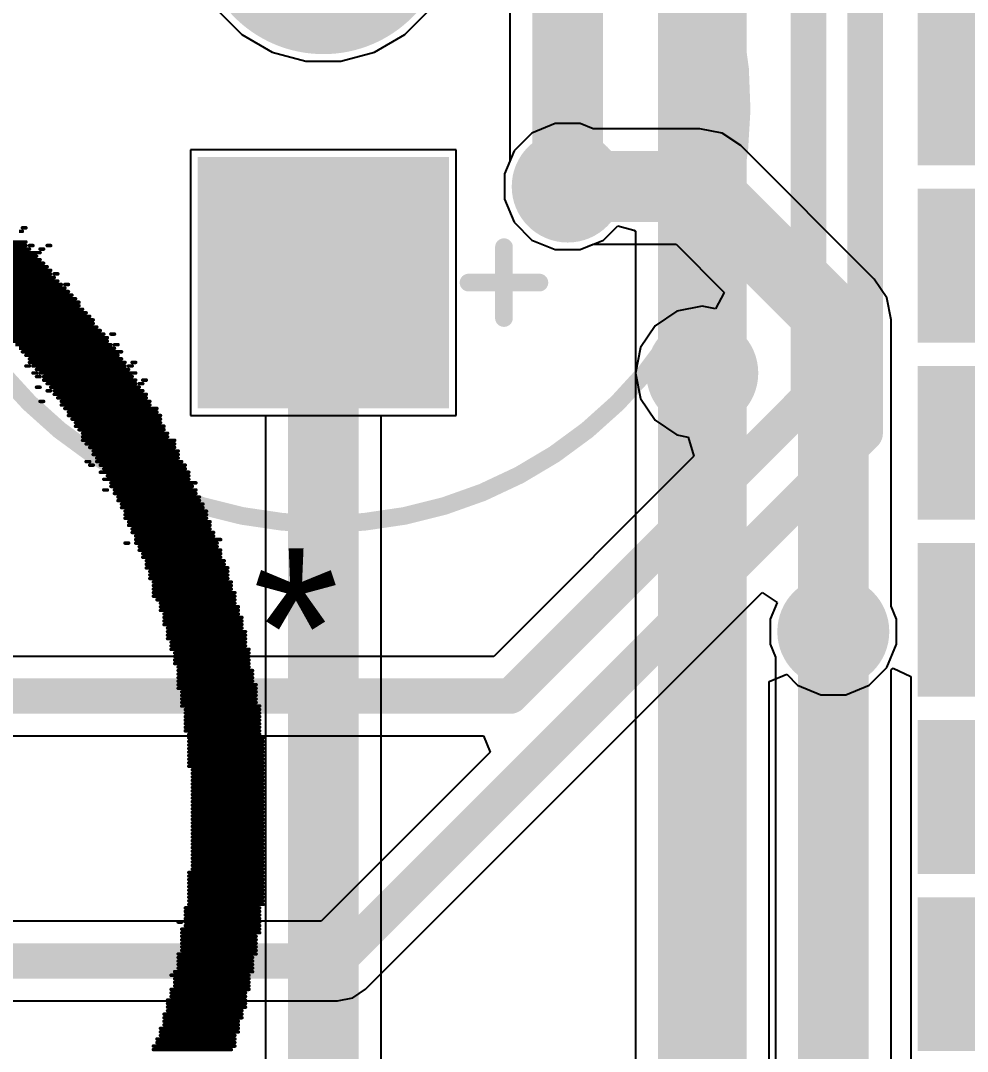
# Model space of a CAD drawing. Header units: millimetres. Extents: x -0.42 to 2.4, y -0.33 to 1.81.
# Drawn here: x 0.9185 to 1.1859, y 0.6085 to 0.8995 of the extents above; entities that cross this region are included whole.
import ezdxf

# ---------------------------------------------------------------- set-up
doc = ezdxf.new("R2010")
doc.units = ezdxf.units.MM
doc.header["$MEASUREMENT"] = 0
for name, color, linetype in [('BottomLayer', 5, 'Continuous'), ('BottomOverlay', 54, 'Continuous'), ('BottomSolder', 6, 'Continuous'), ('MultiLayer', 9, 'Continuous'), ('PadHoleLayer', 156, 'Continuous'), ('TopLayer', 1, 'Continuous'), ('TopOverlay', 2, 'Continuous'), ('TopPaste', 8, 'Continuous'), ('TopSolder', 216, 'Continuous'), ('ViaHoleLayer', 16, 'Continuous')]:
    doc.layers.add(name, color=color, linetype=linetype)
doc.styles.add('Arial', font='arial.ttf', dxfattribs={"height": 0.2})

# ---------------------------------------------------------------- blocks, each defined once
blk = doc.blocks.new('IR333_A_7')
at = {"layer": 'BottomLayer'}
blk.add_hatch(color=5, dxfattribs=at).paths.add_polyline_path([(-0.0815, 0.0315), (-0.0185, 0.0315), (-0.0185, -0.0315), (-0.0815, -0.0315)])
h = blk.add_hatch(color=5, dxfattribs=at)
edge = h.paths.add_edge_path()
edge.add_arc((0.05, 0), 0.0315, 0, 360)
at = {"layer": 'BottomSolder'}
blk.add_hatch(color=6, dxfattribs=at).paths.add_polyline_path([(-0.0855, 0.0355), (-0.0145, 0.0355), (-0.0145, -0.0355), (-0.0855, -0.0355)])
h = blk.add_hatch(color=6, dxfattribs=at)
edge = h.paths.add_edge_path()
edge.add_arc((0.05, 0), 0.0355, 0, 360)
at = {"layer": 'MultiLayer'}
blk.add_hatch(color=9, dxfattribs=at).paths.add_polyline_path([(-0.0815, 0.0315), (-0.0185, 0.0315), (-0.0185, -0.0315), (-0.0815, -0.0315)])
h = blk.add_hatch(color=9, dxfattribs=at)
edge = h.paths.add_edge_path()
edge.add_arc((0.05, 0), 0.0315, 0, 360)
at = {"layer": 'PadHoleLayer'}
h = blk.add_hatch(color=156, dxfattribs=at)
edge = h.paths.add_edge_path()
edge.add_arc((-0.05, 0), 0.01772, 0, 360)
h = blk.add_hatch(color=156, dxfattribs=at)
edge = h.paths.add_edge_path()
edge.add_arc((0.05, 0), 0.01772, 0, 360)
at = {"layer": 'TopLayer'}
blk.add_hatch(color=1, dxfattribs=at).paths.add_polyline_path([(-0.0815, 0.0315), (-0.0185, 0.0315), (-0.0185, -0.0315), (-0.0815, -0.0315)])
h = blk.add_hatch(color=1, dxfattribs=at)
edge = h.paths.add_edge_path()
edge.add_arc((0.05, 0), 0.0315, 0, 360)
at = {"layer": 'TopSolder'}
blk.add_hatch(color=216, dxfattribs=at).paths.add_polyline_path([(-0.0855, 0.0355), (-0.0145, 0.0355), (-0.0145, -0.0355), (-0.0855, -0.0355)])
h = blk.add_hatch(color=216, dxfattribs=at)
edge = h.paths.add_edge_path()
edge.add_arc((0.05, 0), 0.0355, 0, 360)
at = {"layer": 'TopOverlay', "const_width": 0.005}
for points in [[(-0.11811, 0, -0.73505), (0.09707, 0.06729)], [(0.09707, -0.06729, -0.73505), (-0.11811, 0)]]:
    blk.add_lwpolyline(points, format="xyb", dxfattribs=at)
for points in [[(0.09707, 0.06729), (0.09707, -0.06729)], [(-0.05, -0.041), (-0.05, -0.061)], [(0.04, -0.044), (0.06, -0.044)], [(-0.06, -0.051), (-0.04, -0.051)]]:
    blk.add_lwpolyline(points, dxfattribs=at)
at = {"layer": 'TopOverlay', "const_width": 0.0025}
for points in [[(0.09582, 0.06729, 1), (0.09832, 0.06729, 1)], [(0.09582, 0.06729, 1), (0.09832, 0.06729, 1)], [(-0.11936, 0, 1), (-0.11686, 0, 1)], [(-0.11936, 0, 1), (-0.11686, 0, 1)], [(-0.05125, -0.041, 1), (-0.04875, -0.041, 1)], [(0.03875, -0.044, 1), (0.04125, -0.044, 1)], [(0.05875, -0.044, 1), (0.06125, -0.044, 1)], [(-0.06125, -0.051, 1), (-0.05875, -0.051, 1)], [(-0.04125, -0.051, 1), (-0.03875, -0.051, 1)], [(-0.05125, -0.061, 1), (-0.04875, -0.061, 1)], [(0.09582, -0.06729, 1), (0.09832, -0.06729, 1)], [(0.09582, -0.06729, 1), (0.09832, -0.06729, 1)]]:
    blk.add_lwpolyline(points, format="xyb", close=True, dxfattribs=at)
blk = doc.blocks.new('41_SMD_M______19')
at = {"layer": 'TopLayer'}
for points in [[(-0.29252, -0.37913), (-0.29252, -0.32008), (-0.25709, -0.32008), (-0.25709, -0.37913)], [(-0.24252, -0.37913), (-0.24252, -0.32008), (-0.20709, -0.32008), (-0.20709, -0.37913)], [(-0.19252, -0.37913), (-0.19252, -0.32008), (-0.15709, -0.32008), (-0.15709, -0.37913)], [(-0.14252, -0.37913), (-0.14252, -0.32008), (-0.10709, -0.32008), (-0.10709, -0.37913)], [(-0.09252, -0.37913), (-0.09252, -0.32008), (-0.05709, -0.32008), (-0.05709, -0.37913)], [(-0.04252, -0.37913), (-0.04252, -0.32008), (-0.00709, -0.32008), (-0.00709, -0.37913)]]:
    blk.add_hatch(color=1, dxfattribs=at).paths.add_polyline_path(points)
at = {"layer": 'TopPaste'}
for points in [[(-0.29252, -0.37913), (-0.29252, -0.32008), (-0.25709, -0.32008), (-0.25709, -0.37913)], [(-0.24252, -0.37913), (-0.24252, -0.32008), (-0.20709, -0.32008), (-0.20709, -0.37913)], [(-0.19252, -0.37913), (-0.19252, -0.32008), (-0.15709, -0.32008), (-0.15709, -0.37913)], [(-0.14252, -0.37913), (-0.14252, -0.32008), (-0.10709, -0.32008), (-0.10709, -0.37913)], [(-0.09252, -0.37913), (-0.09252, -0.32008), (-0.05709, -0.32008), (-0.05709, -0.37913)], [(-0.04252, -0.37913), (-0.04252, -0.32008), (-0.00709, -0.32008), (-0.00709, -0.37913)]]:
    blk.add_hatch(color=8, dxfattribs=at).paths.add_polyline_path(points)
at = {"layer": 'TopSolder'}
for points in [[(-0.29652, -0.38313), (-0.29652, -0.31608), (-0.25309, -0.31608), (-0.25309, -0.38313)], [(-0.24652, -0.38313), (-0.24652, -0.31608), (-0.20309, -0.31608), (-0.20309, -0.38313)], [(-0.19652, -0.38313), (-0.19652, -0.31608), (-0.15309, -0.31608), (-0.15309, -0.38313)], [(-0.14652, -0.38313), (-0.14652, -0.31608), (-0.10309, -0.31608), (-0.10309, -0.38313)], [(-0.09652, -0.38313), (-0.09652, -0.31608), (-0.05309, -0.31608), (-0.05309, -0.38313)], [(-0.04652, -0.38313), (-0.04652, -0.31608), (-0.00309, -0.31608), (-0.00309, -0.38313)]]:
    blk.add_hatch(color=216, dxfattribs=at).paths.add_polyline_path(points)

msp = doc.modelspace()

# ---------------------------------------------------------------- hatches: boundary and pattern name
at = {"layer": 'BottomLayer'}
h = msp.add_hatch(color=5, dxfattribs=at)
edge = h.paths.add_edge_path()
edge.add_arc((1.073, 0.85266), 0.01181, 0, 360)
h = msp.add_hatch(color=5, dxfattribs=at)
edge = h.paths.add_edge_path()
edge.add_arc((1.111, 0.8), 0.01181, 0, 360)
h = msp.add_hatch(color=5, dxfattribs=at)
edge = h.paths.add_edge_path()
edge.add_arc((1.148, 0.727), 0.01181, 0, 360)
at = {"layer": 'BottomSolder'}
h = msp.add_hatch(color=6, dxfattribs=at)
edge = h.paths.add_edge_path()
edge.add_arc((1.073, 0.85266), 0.01581, 0, 360)
h = msp.add_hatch(color=6, dxfattribs=at)
edge = h.paths.add_edge_path()
edge.add_arc((1.111, 0.8), 0.01581, 0, 360)
h = msp.add_hatch(color=6, dxfattribs=at)
edge = h.paths.add_edge_path()
edge.add_arc((1.148, 0.727), 0.01581, 0, 360)
at = {"layer": 'TopLayer'}
h = msp.add_hatch(color=1, dxfattribs=at)
edge = h.paths.add_edge_path()
edge.add_arc((1.073, 0.85266), 0.01181, 0, 360)
h = msp.add_hatch(color=1, dxfattribs=at)
edge = h.paths.add_edge_path()
edge.add_arc((1.111, 0.8), 0.01181, 0, 360)
h = msp.add_hatch(color=1, dxfattribs=at)
edge = h.paths.add_edge_path()
edge.add_arc((1.148, 0.727), 0.01181, 0, 360)
at = {"layer": 'TopSolder'}
h = msp.add_hatch(color=216, dxfattribs=at)
edge = h.paths.add_edge_path()
edge.add_arc((1.073, 0.85266), 0.01581, 0, 360)
h = msp.add_hatch(color=216, dxfattribs=at)
edge = h.paths.add_edge_path()
edge.add_arc((1.111, 0.8), 0.01581, 0, 360)
h = msp.add_hatch(color=216, dxfattribs=at)
edge = h.paths.add_edge_path()
edge.add_arc((1.148, 0.727), 0.01581, 0, 360)
at = {"layer": 'ViaHoleLayer'}
h = msp.add_hatch(color=16, dxfattribs=at)
edge = h.paths.add_edge_path()
edge.add_arc((1.073, 0.85266), 0.00591, 0, 360)
h = msp.add_hatch(color=16, dxfattribs=at)
edge = h.paths.add_edge_path()
edge.add_arc((1.111, 0.8), 0.00591, 0, 360)
h = msp.add_hatch(color=16, dxfattribs=at)
edge = h.paths.add_edge_path()
edge.add_arc((1.148, 0.727), 0.00591, 0, 360)

# ---------------------------------------------------------------- linework, layer by layer
at = {"layer": 'BottomLayer'}
for p, q in [((0.974, 0.90252), (0.98098, 0.89554)), ((1.02702, 0.89554), (1.034, 0.90252)), ((0.98098, 0.89554), (0.98953, 0.8906)), ((1.01847, 0.8906), (1.02702, 0.89554)), ((0.98953, 0.8906), (0.99906, 0.88805)), ((1.00894, 0.88805), (1.01847, 0.8906)), ((0.99906, 0.88805), (1.00894, 0.88805)), ((1.06946, 0.87047), (1.06291, 0.86776)), ((1.07654, 0.87047), (1.06946, 0.87047)), ((1.08016, 0.86897), (1.07654, 0.87047)), ((1.06291, 0.86776), (1.0579, 0.86275)), ((1.11034, 0.86897), (1.08016, 0.86897)), ((1.11658, 0.86773), (1.11034, 0.86897)), ((1.12188, 0.8642), (1.11658, 0.86773)), ((1.0415, 0.86304), (0.9665, 0.86304)), ((0.9665, 0.86304), (0.9665, 0.78805)), ((1.0415, 0.78805), (1.0415, 0.86304)), ((1.0579, 0.86275), (1.05519, 0.8562)), ((1.15954, 0.82654), (1.12188, 0.8642)), ((1.05519, 0.8562), (1.05519, 0.84912)), ((1.05519, 0.84912), (1.0579, 0.84257)), ((1.0579, 0.84257), (1.06291, 0.83756)), ((1.06291, 0.83756), (1.06946, 0.83485)), ((1.07654, 0.83485), (1.08016, 0.83635)), ((1.08016, 0.83635), (1.10358, 0.83635)), ((1.10358, 0.83635), (1.1172, 0.82273)), ((1.06946, 0.83485), (1.07654, 0.83485)), ((1.16307, 0.82124), (1.15954, 0.82654)), ((1.1172, 0.82273), (1.11474, 0.81812)), ((1.16431, 0.815), (1.16307, 0.82124)), ((1.111, 0.81886), (1.10378, 0.81743)), ((1.11474, 0.81812), (1.111, 0.81886)), ((1.10378, 0.81743), (1.09766, 0.81334)), ((1.16431, 0.73416), (1.16431, 0.815)), ((1.09766, 0.81334), (1.09357, 0.80722)), ((1.09357, 0.80722), (1.09214, 0.8)), ((1.09214, 0.8), (1.09214, 0.47973)), ((0.9665, 0.78805), (0.98769, 0.78805)), ((0.98769, 0.78805), (0.98769, 0.49879)), ((1.02031, 0.49879), (1.02031, 0.78805)), ((1.02031, 0.78805), (1.0415, 0.78805)), ((1.16581, 0.73054), (1.16431, 0.73416)), ((1.16581, 0.72346), (1.16581, 0.73054)), ((1.1631, 0.71691), (1.16581, 0.72346)), ((1.15809, 0.7119), (1.1631, 0.71691)), ((1.12986, 0.71288), (1.13486, 0.71495)), ((1.13486, 0.71495), (1.13791, 0.7119)), ((1.12986, 0.47191), (1.12986, 0.71288)), ((1.13791, 0.7119), (1.14446, 0.70919)), ((1.15154, 0.70919), (1.15809, 0.7119)), ((1.14446, 0.70919), (1.15154, 0.70919))]:
    msp.add_line(p, q, dxfattribs=at)
for points, const_width in [([(1.073, 0.85266), (1.11034, 0.85266)], 0.02), ([(1.11034, 0.85266), (1.148, 0.815)], 0.02), ([(1.004, 0.46491), (1.004, 0.82554)], 0.02), ([(1.148, 0.727), (1.148, 0.815)], 0.02), ([(1.111, 0.47191), (1.111, 0.8)], 0.025)]:
    msp.add_lwpolyline(points, dxfattribs=dict(at, const_width=const_width))
for points, const_width in [([(1.068, 0.85266, 1), (1.078, 0.85266, 1)], 0.01), ([(1.10534, 0.85266, 1), (1.11534, 0.85266, 1)], 0.01), ([(1.10534, 0.85266, 1), (1.11534, 0.85266, 1)], 0.01), ([(0.999, 0.82554, 1), (1.009, 0.82554, 1)], 0.01), ([(1.143, 0.815, 1), (1.153, 0.815, 1)], 0.01), ([(1.143, 0.815, 1), (1.153, 0.815, 1)], 0.01), ([(1.10475, 0.8, 1), (1.11725, 0.8, 1)], 0.0125), ([(1.143, 0.727, 1), (1.153, 0.727, 1)], 0.01)]:
    msp.add_lwpolyline(points, format="xyb", close=True, dxfattribs=dict(at, const_width=const_width))
at = {"layer": 'BottomOverlay', "const_width": 0.001}
for points in [[(0.919, 0.841), (0.92, 0.841)], [(0.918, 0.84), (0.919, 0.84)], [(0.887, 0.837), (0.92, 0.837)], [(0.888, 0.836), (0.92, 0.836)], [(0.89, 0.835), (0.921, 0.835)], [(0.921, 0.836), (0.922, 0.836)], [(0.924, 0.835), (0.925, 0.835)], [(0.926, 0.836), (0.927, 0.836)], [(0.891, 0.834), (0.924, 0.834)], [(0.892, 0.833), (0.923, 0.833)], [(0.893, 0.832), (0.924, 0.832)], [(0.893, 0.831), (0.925, 0.831)], [(0.896, 0.83), (0.926, 0.83)], [(0.897, 0.829), (0.927, 0.829)], [(0.897, 0.828), (0.927, 0.828)], [(0.899, 0.827), (0.928, 0.827)], [(0.9, 0.826), (0.929, 0.826)], [(0.928, 0.828), (0.929, 0.828)], [(0.901, 0.825), (0.93, 0.825)], [(0.902, 0.824), (0.931, 0.824)], [(0.931, 0.825), (0.932, 0.825)], [(0.903, 0.823), (0.932, 0.823)], [(0.904, 0.822), (0.933, 0.822)], [(0.905, 0.821), (0.934, 0.821)], [(0.906, 0.82), (0.935, 0.82)], [(0.907, 0.819), (0.935, 0.819)], [(0.908, 0.818), (0.936, 0.818)], [(0.908, 0.817), (0.937, 0.817)], [(0.91, 0.816), (0.938, 0.816)], [(0.911, 0.815), (0.939, 0.815)], [(0.912, 0.814), (0.939, 0.814)], [(0.913, 0.813), (0.94, 0.813)], [(0.914, 0.812), (0.941, 0.812)], [(0.915, 0.811), (0.942, 0.811)], [(0.916, 0.81), (0.943, 0.81)], [(0.916, 0.809), (0.943, 0.809)], [(0.944, 0.811), (0.945, 0.811)], [(0.917, 0.808), (0.944, 0.808)], [(0.918, 0.807), (0.945, 0.807)], [(0.919, 0.806), (0.947, 0.806)], [(0.945, 0.808), (0.946, 0.808)], [(0.92, 0.805), (0.946, 0.805)], [(0.921, 0.804), (0.947, 0.804)], [(0.921, 0.803), (0.948, 0.803)], [(0.95, 0.803), (0.951, 0.803)], [(0.92, 0.802), (0.921, 0.802)], [(0.922, 0.802), (0.948, 0.802)], [(0.922, 0.8), (0.923, 0.8)], [(0.923, 0.801), (0.949, 0.801)], [(0.924, 0.8), (0.951, 0.8)], [(0.949, 0.802), (0.95, 0.802)], [(0.923, 0.799), (0.924, 0.799)], [(0.925, 0.799), (0.95, 0.799)], [(0.925, 0.798), (0.951, 0.798)], [(0.926, 0.797), (0.951, 0.797)], [(0.952, 0.797), (0.953, 0.797)], [(0.953, 0.798), (0.954, 0.798)], [(0.923, 0.796), (0.924, 0.796)], [(0.926, 0.795), (0.927, 0.795)], [(0.927, 0.796), (0.952, 0.796)], [(0.928, 0.795), (0.953, 0.795)], [(0.928, 0.794), (0.954, 0.794)], [(0.924, 0.792), (0.925, 0.792)], [(0.929, 0.793), (0.954, 0.793)], [(0.93, 0.792), (0.955, 0.792)], [(0.93, 0.791), (0.955, 0.791)], [(0.931, 0.79), (0.957, 0.79)], [(0.932, 0.789), (0.957, 0.789)], [(0.932, 0.788), (0.958, 0.788)], [(0.933, 0.787), (0.958, 0.787)], [(0.934, 0.786), (0.958, 0.786)], [(0.934, 0.785), (0.959, 0.785)], [(0.935, 0.784), (0.959, 0.784)], [(0.936, 0.783), (0.96, 0.783)], [(0.936, 0.782), (0.96, 0.782)], [(0.936, 0.781), (0.962, 0.781)], [(0.937, 0.78), (0.962, 0.78)], [(0.938, 0.779), (0.962, 0.779)], [(0.939, 0.778), (0.963, 0.778)], [(0.939, 0.777), (0.963, 0.777)], [(0.937, 0.775), (0.938, 0.775)], [(0.938, 0.774), (0.939, 0.774)], [(0.94, 0.776), (0.963, 0.776)], [(0.94, 0.775), (0.964, 0.775)], [(0.941, 0.774), (0.965, 0.774)], [(0.941, 0.772), (0.966, 0.772)], [(0.942, 0.773), (0.965, 0.773)], [(0.943, 0.771), (0.966, 0.771)], [(0.942, 0.77), (0.966, 0.77)], [(0.944, 0.769), (0.968, 0.769)], [(0.944, 0.768), (0.967, 0.768)], [(0.942, 0.767), (0.943, 0.767)], [(0.945, 0.767), (0.968, 0.767)], [(0.945, 0.766), (0.968, 0.766)], [(0.946, 0.765), (0.969, 0.765)], [(0.946, 0.764), (0.969, 0.764)], [(0.947, 0.763), (0.97, 0.763)], [(0.947, 0.762), (0.97, 0.762)], [(0.948, 0.761), (0.971, 0.761)], [(0.948, 0.76), (0.971, 0.76)], [(0.948, 0.759), (0.971, 0.759)], [(0.949, 0.758), (0.972, 0.758)], [(0.949, 0.757), (0.972, 0.757)], [(0.95, 0.756), (0.972, 0.756)], [(0.95, 0.755), (0.973, 0.755)], [(0.951, 0.754), (0.973, 0.754)], [(0.948, 0.752), (0.949, 0.752)], [(0.951, 0.753), (0.975, 0.753)], [(0.951, 0.752), (0.974, 0.752)], [(0.952, 0.751), (0.974, 0.751)], [(0.952, 0.75), (0.975, 0.75)], [(0.953, 0.749), (0.975, 0.749)], [(0.953, 0.748), (0.975, 0.748)], [(0.954, 0.747), (0.976, 0.747)], [(0.954, 0.746), (0.976, 0.746)], [(0.954, 0.745), (0.977, 0.745)], [(0.955, 0.744), (0.977, 0.744)], [(0.955, 0.743), (0.977, 0.743)], [(0.955, 0.742), (0.977, 0.742)], [(0.956, 0.741), (0.978, 0.741)], [(0.956, 0.74), (0.978, 0.74)], [(0.956, 0.739), (0.978, 0.739)], [(0.956, 0.738), (0.979, 0.738)], [(0.956, 0.737), (0.979, 0.737)], [(0.957, 0.736), (0.979, 0.736)], [(0.958, 0.735), (0.979, 0.735)], [(0.958, 0.734), (0.98, 0.734)], [(0.958, 0.733), (0.98, 0.733)], [(0.959, 0.732), (0.98, 0.732)], [(0.959, 0.731), (0.981, 0.731)], [(0.959, 0.73), (0.981, 0.73)], [(0.959, 0.729), (0.981, 0.729)], [(0.96, 0.728), (0.981, 0.728)], [(0.96, 0.727), (0.982, 0.727)], [(0.96, 0.726), (0.982, 0.726)], [(0.96, 0.725), (0.982, 0.725)], [(0.961, 0.724), (0.982, 0.724)], [(0.961, 0.723), (0.982, 0.723)], [(0.961, 0.722), (0.983, 0.722)], [(0.962, 0.721), (0.983, 0.721)], [(0.962, 0.72), (0.983, 0.72)], [(0.962, 0.719), (0.983, 0.719)], [(0.962, 0.718), (0.983, 0.718)], [(0.963, 0.717), (0.983, 0.717)], [(0.963, 0.716), (0.984, 0.716)], [(0.963, 0.715), (0.984, 0.715)], [(0.963, 0.714), (0.984, 0.714)], [(0.963, 0.713), (0.984, 0.713)], [(0.963, 0.712), (0.985, 0.712)], [(0.963, 0.711), (0.985, 0.711)], [(0.964, 0.71), (0.985, 0.71)], [(0.964, 0.709), (0.985, 0.709)], [(0.964, 0.708), (0.985, 0.708)], [(0.964, 0.707), (0.985, 0.707)], [(0.964, 0.706), (0.986, 0.706)], [(0.965, 0.705), (0.986, 0.705)], [(0.965, 0.704), (0.986, 0.704)], [(0.965, 0.703), (0.986, 0.703)], [(0.965, 0.702), (0.986, 0.702)], [(0.965, 0.701), (0.986, 0.701)], [(0.965, 0.7), (0.986, 0.7)], [(0.965, 0.699), (0.986, 0.699)], [(0.966, 0.698), (0.986, 0.698)], [(0.966, 0.697), (0.987, 0.697)], [(0.966, 0.696), (0.987, 0.696)], [(0.966, 0.695), (0.987, 0.695)], [(0.966, 0.694), (0.987, 0.694)], [(0.966, 0.693), (0.987, 0.693)], [(0.966, 0.692), (0.987, 0.692)], [(0.966, 0.691), (0.987, 0.691)], [(0.966, 0.69), (0.987, 0.69)], [(0.966, 0.689), (0.987, 0.689)], [(0.967, 0.688), (0.987, 0.688)], [(0.967, 0.687), (0.987, 0.687)], [(0.967, 0.686), (0.987, 0.686)], [(0.967, 0.685), (0.987, 0.685)], [(0.967, 0.684), (0.987, 0.684)], [(0.967, 0.683), (0.987, 0.683)], [(0.967, 0.682), (0.987, 0.682)], [(0.967, 0.681), (0.987, 0.681)], [(0.967, 0.68), (0.987, 0.68)], [(0.967, 0.679), (0.987, 0.679)], [(0.967, 0.678), (0.987, 0.678)], [(0.967, 0.677), (0.987, 0.677)], [(0.967, 0.676), (0.987, 0.676)], [(0.967, 0.675), (0.987, 0.675)], [(0.967, 0.674), (0.987, 0.674)], [(0.967, 0.673), (0.987, 0.673)], [(0.967, 0.672), (0.987, 0.672)], [(0.967, 0.671), (0.987, 0.671)], [(0.967, 0.67), (0.987, 0.67)], [(0.967, 0.669), (0.987, 0.669)], [(0.967, 0.668), (0.987, 0.668)], [(0.967, 0.667), (0.987, 0.667)], [(0.967, 0.666), (0.987, 0.666)], [(0.967, 0.665), (0.987, 0.665)], [(0.967, 0.664), (0.987, 0.664)], [(0.967, 0.663), (0.987, 0.663)], [(0.967, 0.662), (0.987, 0.662)], [(0.967, 0.661), (0.987, 0.661)], [(0.966, 0.659), (0.987, 0.659)], [(0.966, 0.658), (0.987, 0.658)], [(0.967, 0.66), (0.987, 0.66)], [(0.966, 0.657), (0.987, 0.657)], [(0.966, 0.656), (0.987, 0.656)], [(0.966, 0.655), (0.987, 0.655)], [(0.966, 0.654), (0.987, 0.654)], [(0.966, 0.653), (0.987, 0.653)], [(0.966, 0.652), (0.987, 0.652)], [(0.965, 0.649), (0.986, 0.649)], [(0.966, 0.651), (0.987, 0.651)], [(0.966, 0.65), (0.987, 0.65)], [(0.965, 0.648), (0.986, 0.648)], [(0.965, 0.647), (0.986, 0.647)], [(0.965, 0.646), (0.986, 0.646)], [(0.963, 0.645), (0.964, 0.645)], [(0.964, 0.643), (0.986, 0.643)], [(0.965, 0.645), (0.986, 0.645)], [(0.965, 0.644), (0.986, 0.644)], [(0.964, 0.642), (0.986, 0.642)], [(0.964, 0.641), (0.985, 0.641)], [(0.964, 0.64), (0.985, 0.64)], [(0.964, 0.639), (0.985, 0.639)], [(0.964, 0.638), (0.985, 0.638)], [(0.964, 0.637), (0.985, 0.637)], [(0.963, 0.636), (0.985, 0.636)], [(0.963, 0.635), (0.984, 0.635)], [(0.963, 0.634), (0.984, 0.634)], [(0.962, 0.631), (0.984, 0.631)], [(0.963, 0.633), (0.984, 0.633)], [(0.963, 0.632), (0.984, 0.632)], [(0.961, 0.63), (0.983, 0.63)], [(0.962, 0.629), (0.983, 0.629)], [(0.961, 0.626), (0.983, 0.626)], [(0.962, 0.628), (0.983, 0.628)], [(0.962, 0.627), (0.983, 0.627)], [(0.96, 0.623), (0.982, 0.623)], [(0.961, 0.625), (0.982, 0.625)], [(0.961, 0.624), (0.982, 0.624)], [(0.96, 0.622), (0.982, 0.622)], [(0.96, 0.621), (0.982, 0.621)], [(0.96, 0.62), (0.981, 0.62)], [(0.959, 0.619), (0.981, 0.619)], [(0.959, 0.618), (0.981, 0.618)], [(0.959, 0.617), (0.98, 0.617)], [(0.958, 0.615), (0.98, 0.615)], [(0.958, 0.614), (0.98, 0.614)], [(0.959, 0.616), (0.98, 0.616)], [(0.957, 0.612), (0.979, 0.612)], [(0.957, 0.611), (0.979, 0.611)], [(0.958, 0.613), (0.979, 0.613)], [(0.956, 0.61), (0.979, 0.61)], [(0.956, 0.609), (0.978, 0.609)]]:
    msp.add_lwpolyline(points, dxfattribs=at)
at = {"layer": 'BottomOverlay', "const_width": 0.0005}
for points in [[(0.91875, 0.841, 1), (0.91925, 0.841, 1)], [(0.91975, 0.841, 1), (0.92025, 0.841, 1)], [(0.91875, 0.84, 1), (0.91925, 0.84, 1)], [(0.91975, 0.837, 1), (0.92025, 0.837, 1)], [(0.91975, 0.836, 1), (0.92025, 0.836, 1)], [(0.92075, 0.836, 1), (0.92125, 0.836, 1)], [(0.92075, 0.835, 1), (0.92125, 0.835, 1)], [(0.92175, 0.836, 1), (0.92225, 0.836, 1)], [(0.92375, 0.835, 1), (0.92425, 0.835, 1)], [(0.92475, 0.835, 1), (0.92525, 0.835, 1)], [(0.92575, 0.836, 1), (0.92625, 0.836, 1)], [(0.92675, 0.836, 1), (0.92725, 0.836, 1)], [(0.92275, 0.833, 1), (0.92325, 0.833, 1)], [(0.92375, 0.834, 1), (0.92425, 0.834, 1)], [(0.92375, 0.832, 1), (0.92425, 0.832, 1)], [(0.92475, 0.831, 1), (0.92525, 0.831, 1)], [(0.92575, 0.83, 1), (0.92625, 0.83, 1)], [(0.92675, 0.829, 1), (0.92725, 0.829, 1)], [(0.92675, 0.828, 1), (0.92725, 0.828, 1)], [(0.92775, 0.828, 1), (0.92825, 0.828, 1)], [(0.92775, 0.827, 1), (0.92825, 0.827, 1)], [(0.92875, 0.828, 1), (0.92925, 0.828, 1)], [(0.92875, 0.826, 1), (0.92925, 0.826, 1)], [(0.92975, 0.825, 1), (0.93025, 0.825, 1)], [(0.93075, 0.825, 1), (0.93125, 0.825, 1)], [(0.93075, 0.824, 1), (0.93125, 0.824, 1)], [(0.93175, 0.825, 1), (0.93225, 0.825, 1)], [(0.93175, 0.823, 1), (0.93225, 0.823, 1)], [(0.93275, 0.822, 1), (0.93325, 0.822, 1)], [(0.93375, 0.821, 1), (0.93425, 0.821, 1)], [(0.93475, 0.82, 1), (0.93525, 0.82, 1)], [(0.93475, 0.819, 1), (0.93525, 0.819, 1)], [(0.93575, 0.818, 1), (0.93625, 0.818, 1)], [(0.93675, 0.817, 1), (0.93725, 0.817, 1)], [(0.93775, 0.816, 1), (0.93825, 0.816, 1)], [(0.93875, 0.815, 1), (0.93925, 0.815, 1)], [(0.93875, 0.814, 1), (0.93925, 0.814, 1)], [(0.93975, 0.813, 1), (0.94025, 0.813, 1)], [(0.94075, 0.812, 1), (0.94125, 0.812, 1)], [(0.94175, 0.811, 1), (0.94225, 0.811, 1)], [(0.94275, 0.81, 1), (0.94325, 0.81, 1)], [(0.94275, 0.809, 1), (0.94325, 0.809, 1)], [(0.94375, 0.811, 1), (0.94425, 0.811, 1)], [(0.94475, 0.811, 1), (0.94525, 0.811, 1)], [(0.91875, 0.806, 1), (0.91925, 0.806, 1)], [(0.94375, 0.808, 1), (0.94425, 0.808, 1)], [(0.94475, 0.808, 1), (0.94525, 0.808, 1)], [(0.94475, 0.807, 1), (0.94525, 0.807, 1)], [(0.94575, 0.808, 1), (0.94625, 0.808, 1)], [(0.94675, 0.806, 1), (0.94725, 0.806, 1)], [(0.91975, 0.805, 1), (0.92025, 0.805, 1)], [(0.92075, 0.804, 1), (0.92125, 0.804, 1)], [(0.92075, 0.803, 1), (0.92125, 0.803, 1)], [(0.94575, 0.805, 1), (0.94625, 0.805, 1)], [(0.94675, 0.804, 1), (0.94725, 0.804, 1)], [(0.94775, 0.803, 1), (0.94825, 0.803, 1)], [(0.94975, 0.803, 1), (0.95025, 0.803, 1)], [(0.95075, 0.803, 1), (0.95125, 0.803, 1)], [(0.91975, 0.802, 1), (0.92025, 0.802, 1)], [(0.92075, 0.802, 1), (0.92125, 0.802, 1)], [(0.92175, 0.802, 1), (0.92225, 0.802, 1)], [(0.92175, 0.8, 1), (0.92225, 0.8, 1)], [(0.92275, 0.801, 1), (0.92325, 0.801, 1)], [(0.92275, 0.8, 1), (0.92325, 0.8, 1)], [(0.92375, 0.8, 1), (0.92425, 0.8, 1)], [(0.94775, 0.802, 1), (0.94825, 0.802, 1)], [(0.94875, 0.802, 1), (0.94925, 0.802, 1)], [(0.94875, 0.801, 1), (0.94925, 0.801, 1)], [(0.94975, 0.802, 1), (0.95025, 0.802, 1)], [(0.95075, 0.8, 1), (0.95125, 0.8, 1)], [(0.92275, 0.799, 1), (0.92325, 0.799, 1)], [(0.92375, 0.799, 1), (0.92425, 0.799, 1)], [(0.92475, 0.799, 1), (0.92525, 0.799, 1)], [(0.92475, 0.798, 1), (0.92525, 0.798, 1)], [(0.92575, 0.797, 1), (0.92625, 0.797, 1)], [(0.94975, 0.799, 1), (0.95025, 0.799, 1)], [(0.95075, 0.798, 1), (0.95125, 0.798, 1)], [(0.95075, 0.797, 1), (0.95125, 0.797, 1)], [(0.95175, 0.797, 1), (0.95225, 0.797, 1)], [(0.95275, 0.798, 1), (0.95325, 0.798, 1)], [(0.95275, 0.797, 1), (0.95325, 0.797, 1)], [(0.95375, 0.798, 1), (0.95425, 0.798, 1)], [(0.92275, 0.796, 1), (0.92325, 0.796, 1)], [(0.92375, 0.796, 1), (0.92425, 0.796, 1)], [(0.92575, 0.795, 1), (0.92625, 0.795, 1)], [(0.92675, 0.796, 1), (0.92725, 0.796, 1)], [(0.92675, 0.795, 1), (0.92725, 0.795, 1)], [(0.92775, 0.795, 1), (0.92825, 0.795, 1)], [(0.92775, 0.794, 1), (0.92825, 0.794, 1)], [(0.95175, 0.796, 1), (0.95225, 0.796, 1)], [(0.95275, 0.795, 1), (0.95325, 0.795, 1)], [(0.95375, 0.794, 1), (0.95425, 0.794, 1)], [(0.92375, 0.792, 1), (0.92425, 0.792, 1)], [(0.92475, 0.792, 1), (0.92525, 0.792, 1)], [(0.92875, 0.793, 1), (0.92925, 0.793, 1)], [(0.92975, 0.792, 1), (0.93025, 0.792, 1)], [(0.95375, 0.793, 1), (0.95425, 0.793, 1)], [(0.95475, 0.792, 1), (0.95525, 0.792, 1)], [(0.92975, 0.791, 1), (0.93025, 0.791, 1)], [(0.93075, 0.79, 1), (0.93125, 0.79, 1)], [(0.93175, 0.789, 1), (0.93225, 0.789, 1)], [(0.95475, 0.791, 1), (0.95525, 0.791, 1)], [(0.95675, 0.79, 1), (0.95725, 0.79, 1)], [(0.95675, 0.789, 1), (0.95725, 0.789, 1)], [(0.93175, 0.788, 1), (0.93225, 0.788, 1)], [(0.93275, 0.787, 1), (0.93325, 0.787, 1)], [(0.93375, 0.786, 1), (0.93425, 0.786, 1)], [(0.95775, 0.788, 1), (0.95825, 0.788, 1)], [(0.95775, 0.787, 1), (0.95825, 0.787, 1)], [(0.95775, 0.786, 1), (0.95825, 0.786, 1)], [(0.93375, 0.785, 1), (0.93425, 0.785, 1)], [(0.93475, 0.784, 1), (0.93525, 0.784, 1)], [(0.93575, 0.783, 1), (0.93625, 0.783, 1)], [(0.95875, 0.785, 1), (0.95925, 0.785, 1)], [(0.95875, 0.784, 1), (0.95925, 0.784, 1)], [(0.95975, 0.783, 1), (0.96025, 0.783, 1)], [(0.93575, 0.782, 1), (0.93625, 0.782, 1)], [(0.93575, 0.781, 1), (0.93625, 0.781, 1)], [(0.93675, 0.78, 1), (0.93725, 0.78, 1)], [(0.95975, 0.782, 1), (0.96025, 0.782, 1)], [(0.96175, 0.781, 1), (0.96225, 0.781, 1)], [(0.96175, 0.78, 1), (0.96225, 0.78, 1)], [(0.93775, 0.779, 1), (0.93825, 0.779, 1)], [(0.93875, 0.778, 1), (0.93925, 0.778, 1)], [(0.93875, 0.777, 1), (0.93925, 0.777, 1)], [(0.96175, 0.779, 1), (0.96225, 0.779, 1)], [(0.96275, 0.778, 1), (0.96325, 0.778, 1)], [(0.96275, 0.777, 1), (0.96325, 0.777, 1)], [(0.93675, 0.775, 1), (0.93725, 0.775, 1)], [(0.93775, 0.775, 1), (0.93825, 0.775, 1)], [(0.93775, 0.774, 1), (0.93825, 0.774, 1)], [(0.93875, 0.774, 1), (0.93925, 0.774, 1)], [(0.93975, 0.776, 1), (0.94025, 0.776, 1)], [(0.93975, 0.775, 1), (0.94025, 0.775, 1)], [(0.94075, 0.774, 1), (0.94125, 0.774, 1)], [(0.96275, 0.776, 1), (0.96325, 0.776, 1)], [(0.96375, 0.775, 1), (0.96425, 0.775, 1)], [(0.96475, 0.774, 1), (0.96525, 0.774, 1)], [(0.94075, 0.772, 1), (0.94125, 0.772, 1)], [(0.94175, 0.773, 1), (0.94225, 0.773, 1)], [(0.94275, 0.771, 1), (0.94325, 0.771, 1)], [(0.96475, 0.773, 1), (0.96525, 0.773, 1)], [(0.96575, 0.772, 1), (0.96625, 0.772, 1)], [(0.96575, 0.771, 1), (0.96625, 0.771, 1)], [(0.94175, 0.77, 1), (0.94225, 0.77, 1)], [(0.94375, 0.769, 1), (0.94425, 0.769, 1)], [(0.94375, 0.768, 1), (0.94425, 0.768, 1)], [(0.96575, 0.77, 1), (0.96625, 0.77, 1)], [(0.96675, 0.768, 1), (0.96725, 0.768, 1)], [(0.96775, 0.769, 1), (0.96825, 0.769, 1)], [(0.94175, 0.767, 1), (0.94225, 0.767, 1)], [(0.94275, 0.767, 1), (0.94325, 0.767, 1)], [(0.94475, 0.767, 1), (0.94525, 0.767, 1)], [(0.94475, 0.766, 1), (0.94525, 0.766, 1)], [(0.94575, 0.765, 1), (0.94625, 0.765, 1)], [(0.96775, 0.767, 1), (0.96825, 0.767, 1)], [(0.96775, 0.766, 1), (0.96825, 0.766, 1)], [(0.96875, 0.765, 1), (0.96925, 0.765, 1)], [(0.94575, 0.764, 1), (0.94625, 0.764, 1)], [(0.94675, 0.763, 1), (0.94725, 0.763, 1)], [(0.94675, 0.762, 1), (0.94725, 0.762, 1)], [(0.96875, 0.764, 1), (0.96925, 0.764, 1)], [(0.96975, 0.763, 1), (0.97025, 0.763, 1)], [(0.96975, 0.762, 1), (0.97025, 0.762, 1)], [(0.94775, 0.761, 1), (0.94825, 0.761, 1)], [(0.94775, 0.76, 1), (0.94825, 0.76, 1)], [(0.97075, 0.761, 1), (0.97125, 0.761, 1)], [(0.97075, 0.76, 1), (0.97125, 0.76, 1)], [(0.94775, 0.759, 1), (0.94825, 0.759, 1)], [(0.94875, 0.758, 1), (0.94925, 0.758, 1)], [(0.94875, 0.757, 1), (0.94925, 0.757, 1)], [(0.97075, 0.759, 1), (0.97125, 0.759, 1)], [(0.97175, 0.758, 1), (0.97225, 0.758, 1)], [(0.97175, 0.757, 1), (0.97225, 0.757, 1)], [(0.94975, 0.756, 1), (0.95025, 0.756, 1)], [(0.94975, 0.755, 1), (0.95025, 0.755, 1)], [(0.95075, 0.754, 1), (0.95125, 0.754, 1)], [(0.97175, 0.756, 1), (0.97225, 0.756, 1)], [(0.97275, 0.755, 1), (0.97325, 0.755, 1)], [(0.97275, 0.754, 1), (0.97325, 0.754, 1)], [(0.94775, 0.752, 1), (0.94825, 0.752, 1)], [(0.94875, 0.752, 1), (0.94925, 0.752, 1)], [(0.95075, 0.753, 1), (0.95125, 0.753, 1)], [(0.95075, 0.752, 1), (0.95125, 0.752, 1)], [(0.95175, 0.751, 1), (0.95225, 0.751, 1)], [(0.97375, 0.752, 1), (0.97425, 0.752, 1)], [(0.97375, 0.751, 1), (0.97425, 0.751, 1)], [(0.97475, 0.753, 1), (0.97525, 0.753, 1)], [(0.95175, 0.75, 1), (0.95225, 0.75, 1)], [(0.95275, 0.749, 1), (0.95325, 0.749, 1)], [(0.95275, 0.748, 1), (0.95325, 0.748, 1)], [(0.97475, 0.75, 1), (0.97525, 0.75, 1)], [(0.97475, 0.749, 1), (0.97525, 0.749, 1)], [(0.97475, 0.748, 1), (0.97525, 0.748, 1)], [(0.95375, 0.747, 1), (0.95425, 0.747, 1)], [(0.95375, 0.746, 1), (0.95425, 0.746, 1)], [(0.95375, 0.745, 1), (0.95425, 0.745, 1)], [(0.97575, 0.747, 1), (0.97625, 0.747, 1)], [(0.97575, 0.746, 1), (0.97625, 0.746, 1)], [(0.97675, 0.745, 1), (0.97725, 0.745, 1)], [(0.95475, 0.744, 1), (0.95525, 0.744, 1)], [(0.95475, 0.743, 1), (0.95525, 0.743, 1)], [(0.95475, 0.742, 1), (0.95525, 0.742, 1)], [(0.97675, 0.744, 1), (0.97725, 0.744, 1)], [(0.97675, 0.743, 1), (0.97725, 0.743, 1)], [(0.97675, 0.742, 1), (0.97725, 0.742, 1)], [(0.95575, 0.741, 1), (0.95625, 0.741, 1)], [(0.95575, 0.74, 1), (0.95625, 0.74, 1)], [(0.95575, 0.739, 1), (0.95625, 0.739, 1)], [(0.97775, 0.741, 1), (0.97825, 0.741, 1)], [(0.97775, 0.74, 1), (0.97825, 0.74, 1)], [(0.97775, 0.739, 1), (0.97825, 0.739, 1)], [(0.95575, 0.738, 1), (0.95625, 0.738, 1)], [(0.95575, 0.737, 1), (0.95625, 0.737, 1)], [(0.95675, 0.736, 1), (0.95725, 0.736, 1)], [(0.97875, 0.738, 1), (0.97925, 0.738, 1)], [(0.97875, 0.737, 1), (0.97925, 0.737, 1)], [(0.97875, 0.736, 1), (0.97925, 0.736, 1)], [(0.95775, 0.735, 1), (0.95825, 0.735, 1)], [(0.95775, 0.734, 1), (0.95825, 0.734, 1)], [(0.95775, 0.733, 1), (0.95825, 0.733, 1)], [(0.97875, 0.735, 1), (0.97925, 0.735, 1)], [(0.97975, 0.734, 1), (0.98025, 0.734, 1)], [(0.97975, 0.733, 1), (0.98025, 0.733, 1)], [(0.95875, 0.732, 1), (0.95925, 0.732, 1)], [(0.95875, 0.731, 1), (0.95925, 0.731, 1)], [(0.95875, 0.73, 1), (0.95925, 0.73, 1)], [(0.97975, 0.732, 1), (0.98025, 0.732, 1)], [(0.98075, 0.731, 1), (0.98125, 0.731, 1)], [(0.98075, 0.73, 1), (0.98125, 0.73, 1)], [(0.95875, 0.729, 1), (0.95925, 0.729, 1)], [(0.95975, 0.728, 1), (0.96025, 0.728, 1)], [(0.95975, 0.727, 1), (0.96025, 0.727, 1)], [(0.98075, 0.729, 1), (0.98125, 0.729, 1)], [(0.98075, 0.728, 1), (0.98125, 0.728, 1)], [(0.98175, 0.727, 1), (0.98225, 0.727, 1)], [(0.95975, 0.726, 1), (0.96025, 0.726, 1)], [(0.95975, 0.725, 1), (0.96025, 0.725, 1)], [(0.98175, 0.726, 1), (0.98225, 0.726, 1)], [(0.98175, 0.725, 1), (0.98225, 0.725, 1)], [(0.96075, 0.724, 1), (0.96125, 0.724, 1)], [(0.96075, 0.723, 1), (0.96125, 0.723, 1)], [(0.96075, 0.722, 1), (0.96125, 0.722, 1)], [(0.98175, 0.724, 1), (0.98225, 0.724, 1)], [(0.98175, 0.723, 1), (0.98225, 0.723, 1)], [(0.98275, 0.722, 1), (0.98325, 0.722, 1)], [(0.96175, 0.721, 1), (0.96225, 0.721, 1)], [(0.96175, 0.72, 1), (0.96225, 0.72, 1)], [(0.96175, 0.719, 1), (0.96225, 0.719, 1)], [(0.98275, 0.721, 1), (0.98325, 0.721, 1)], [(0.98275, 0.72, 1), (0.98325, 0.72, 1)], [(0.98275, 0.719, 1), (0.98325, 0.719, 1)], [(0.96175, 0.718, 1), (0.96225, 0.718, 1)], [(0.96275, 0.717, 1), (0.96325, 0.717, 1)], [(0.96275, 0.716, 1), (0.96325, 0.716, 1)], [(0.98275, 0.718, 1), (0.98325, 0.718, 1)], [(0.98275, 0.717, 1), (0.98325, 0.717, 1)], [(0.98375, 0.716, 1), (0.98425, 0.716, 1)], [(0.96275, 0.715, 1), (0.96325, 0.715, 1)], [(0.96275, 0.714, 1), (0.96325, 0.714, 1)], [(0.96275, 0.713, 1), (0.96325, 0.713, 1)], [(0.98375, 0.715, 1), (0.98425, 0.715, 1)], [(0.98375, 0.714, 1), (0.98425, 0.714, 1)], [(0.98375, 0.713, 1), (0.98425, 0.713, 1)], [(0.96275, 0.712, 1), (0.96325, 0.712, 1)], [(0.96275, 0.711, 1), (0.96325, 0.711, 1)], [(0.96375, 0.71, 1), (0.96425, 0.71, 1)], [(0.98475, 0.712, 1), (0.98525, 0.712, 1)], [(0.98475, 0.711, 1), (0.98525, 0.711, 1)], [(0.98475, 0.71, 1), (0.98525, 0.71, 1)], [(0.96375, 0.709, 1), (0.96425, 0.709, 1)], [(0.96375, 0.708, 1), (0.96425, 0.708, 1)], [(0.96375, 0.707, 1), (0.96425, 0.707, 1)], [(0.98475, 0.709, 1), (0.98525, 0.709, 1)], [(0.98475, 0.708, 1), (0.98525, 0.708, 1)], [(0.98475, 0.707, 1), (0.98525, 0.707, 1)], [(0.96375, 0.706, 1), (0.96425, 0.706, 1)], [(0.96475, 0.705, 1), (0.96525, 0.705, 1)], [(0.96475, 0.704, 1), (0.96525, 0.704, 1)], [(0.98575, 0.706, 1), (0.98625, 0.706, 1)], [(0.98575, 0.705, 1), (0.98625, 0.705, 1)], [(0.98575, 0.704, 1), (0.98625, 0.704, 1)], [(0.96475, 0.703, 1), (0.96525, 0.703, 1)], [(0.96475, 0.702, 1), (0.96525, 0.702, 1)], [(0.96475, 0.701, 1), (0.96525, 0.701, 1)], [(0.98575, 0.703, 1), (0.98625, 0.703, 1)], [(0.98575, 0.702, 1), (0.98625, 0.702, 1)], [(0.98575, 0.701, 1), (0.98625, 0.701, 1)], [(0.96475, 0.7, 1), (0.96525, 0.7, 1)], [(0.96475, 0.699, 1), (0.96525, 0.699, 1)], [(0.96575, 0.698, 1), (0.96625, 0.698, 1)], [(0.98575, 0.7, 1), (0.98625, 0.7, 1)], [(0.98575, 0.699, 1), (0.98625, 0.699, 1)], [(0.98575, 0.698, 1), (0.98625, 0.698, 1)], [(0.96575, 0.697, 1), (0.96625, 0.697, 1)], [(0.96575, 0.696, 1), (0.96625, 0.696, 1)], [(0.96575, 0.695, 1), (0.96625, 0.695, 1)], [(0.98675, 0.697, 1), (0.98725, 0.697, 1)], [(0.98675, 0.696, 1), (0.98725, 0.696, 1)], [(0.98675, 0.695, 1), (0.98725, 0.695, 1)], [(0.96575, 0.694, 1), (0.96625, 0.694, 1)], [(0.96575, 0.693, 1), (0.96625, 0.693, 1)], [(0.98675, 0.694, 1), (0.98725, 0.694, 1)], [(0.98675, 0.693, 1), (0.98725, 0.693, 1)], [(0.96575, 0.692, 1), (0.96625, 0.692, 1)], [(0.96575, 0.691, 1), (0.96625, 0.691, 1)], [(0.96575, 0.69, 1), (0.96625, 0.69, 1)], [(0.98675, 0.692, 1), (0.98725, 0.692, 1)], [(0.98675, 0.691, 1), (0.98725, 0.691, 1)], [(0.98675, 0.69, 1), (0.98725, 0.69, 1)], [(0.96575, 0.689, 1), (0.96625, 0.689, 1)], [(0.96675, 0.688, 1), (0.96725, 0.688, 1)], [(0.96675, 0.687, 1), (0.96725, 0.687, 1)], [(0.98675, 0.689, 1), (0.98725, 0.689, 1)], [(0.98675, 0.688, 1), (0.98725, 0.688, 1)], [(0.98675, 0.687, 1), (0.98725, 0.687, 1)], [(0.96675, 0.686, 1), (0.96725, 0.686, 1)], [(0.96675, 0.685, 1), (0.96725, 0.685, 1)], [(0.96675, 0.684, 1), (0.96725, 0.684, 1)], [(0.98675, 0.686, 1), (0.98725, 0.686, 1)], [(0.98675, 0.685, 1), (0.98725, 0.685, 1)], [(0.98675, 0.684, 1), (0.98725, 0.684, 1)], [(0.96675, 0.683, 1), (0.96725, 0.683, 1)], [(0.96675, 0.682, 1), (0.96725, 0.682, 1)], [(0.96675, 0.681, 1), (0.96725, 0.681, 1)], [(0.98675, 0.683, 1), (0.98725, 0.683, 1)], [(0.98675, 0.682, 1), (0.98725, 0.682, 1)], [(0.98675, 0.681, 1), (0.98725, 0.681, 1)], [(0.96675, 0.68, 1), (0.96725, 0.68, 1)], [(0.96675, 0.679, 1), (0.96725, 0.679, 1)], [(0.96675, 0.678, 1), (0.96725, 0.678, 1)], [(0.98675, 0.68, 1), (0.98725, 0.68, 1)], [(0.98675, 0.679, 1), (0.98725, 0.679, 1)], [(0.98675, 0.678, 1), (0.98725, 0.678, 1)], [(0.96675, 0.677, 1), (0.96725, 0.677, 1)], [(0.96675, 0.676, 1), (0.96725, 0.676, 1)], [(0.96675, 0.675, 1), (0.96725, 0.675, 1)], [(0.98675, 0.677, 1), (0.98725, 0.677, 1)], [(0.98675, 0.676, 1), (0.98725, 0.676, 1)], [(0.98675, 0.675, 1), (0.98725, 0.675, 1)], [(0.96675, 0.674, 1), (0.96725, 0.674, 1)], [(0.96675, 0.673, 1), (0.96725, 0.673, 1)], [(0.96675, 0.672, 1), (0.96725, 0.672, 1)], [(0.98675, 0.674, 1), (0.98725, 0.674, 1)], [(0.98675, 0.673, 1), (0.98725, 0.673, 1)], [(0.98675, 0.672, 1), (0.98725, 0.672, 1)], [(0.96675, 0.671, 1), (0.96725, 0.671, 1)], [(0.96675, 0.67, 1), (0.96725, 0.67, 1)], [(0.96675, 0.669, 1), (0.96725, 0.669, 1)], [(0.98675, 0.671, 1), (0.98725, 0.671, 1)], [(0.98675, 0.67, 1), (0.98725, 0.67, 1)], [(0.98675, 0.669, 1), (0.98725, 0.669, 1)], [(0.96675, 0.668, 1), (0.96725, 0.668, 1)], [(0.96675, 0.667, 1), (0.96725, 0.667, 1)], [(0.96675, 0.666, 1), (0.96725, 0.666, 1)], [(0.98675, 0.668, 1), (0.98725, 0.668, 1)], [(0.98675, 0.667, 1), (0.98725, 0.667, 1)], [(0.98675, 0.666, 1), (0.98725, 0.666, 1)], [(0.96675, 0.665, 1), (0.96725, 0.665, 1)], [(0.96675, 0.664, 1), (0.96725, 0.664, 1)], [(0.96675, 0.663, 1), (0.96725, 0.663, 1)], [(0.98675, 0.665, 1), (0.98725, 0.665, 1)], [(0.98675, 0.664, 1), (0.98725, 0.664, 1)], [(0.98675, 0.663, 1), (0.98725, 0.663, 1)], [(0.96675, 0.662, 1), (0.96725, 0.662, 1)], [(0.96675, 0.661, 1), (0.96725, 0.661, 1)], [(0.98675, 0.662, 1), (0.98725, 0.662, 1)], [(0.98675, 0.661, 1), (0.98725, 0.661, 1)], [(0.96575, 0.659, 1), (0.96625, 0.659, 1)], [(0.96575, 0.658, 1), (0.96625, 0.658, 1)], [(0.96675, 0.66, 1), (0.96725, 0.66, 1)], [(0.98675, 0.66, 1), (0.98725, 0.66, 1)], [(0.98675, 0.659, 1), (0.98725, 0.659, 1)], [(0.98675, 0.658, 1), (0.98725, 0.658, 1)], [(0.96575, 0.657, 1), (0.96625, 0.657, 1)], [(0.96575, 0.656, 1), (0.96625, 0.656, 1)], [(0.96575, 0.655, 1), (0.96625, 0.655, 1)], [(0.98675, 0.657, 1), (0.98725, 0.657, 1)], [(0.98675, 0.656, 1), (0.98725, 0.656, 1)], [(0.98675, 0.655, 1), (0.98725, 0.655, 1)], [(0.96575, 0.654, 1), (0.96625, 0.654, 1)], [(0.96575, 0.653, 1), (0.96625, 0.653, 1)], [(0.96575, 0.652, 1), (0.96625, 0.652, 1)], [(0.98675, 0.654, 1), (0.98725, 0.654, 1)], [(0.98675, 0.653, 1), (0.98725, 0.653, 1)], [(0.98675, 0.652, 1), (0.98725, 0.652, 1)], [(0.96475, 0.649, 1), (0.96525, 0.649, 1)], [(0.96575, 0.651, 1), (0.96625, 0.651, 1)], [(0.96575, 0.65, 1), (0.96625, 0.65, 1)], [(0.98575, 0.649, 1), (0.98625, 0.649, 1)], [(0.98675, 0.651, 1), (0.98725, 0.651, 1)], [(0.98675, 0.65, 1), (0.98725, 0.65, 1)], [(0.96475, 0.648, 1), (0.96525, 0.648, 1)], [(0.96475, 0.647, 1), (0.96525, 0.647, 1)], [(0.96475, 0.646, 1), (0.96525, 0.646, 1)], [(0.98575, 0.648, 1), (0.98625, 0.648, 1)], [(0.98575, 0.647, 1), (0.98625, 0.647, 1)], [(0.98575, 0.646, 1), (0.98625, 0.646, 1)], [(0.96275, 0.645, 1), (0.96325, 0.645, 1)], [(0.96375, 0.645, 1), (0.96425, 0.645, 1)], [(0.96375, 0.643, 1), (0.96425, 0.643, 1)], [(0.96475, 0.645, 1), (0.96525, 0.645, 1)], [(0.96475, 0.644, 1), (0.96525, 0.644, 1)], [(0.98575, 0.645, 1), (0.98625, 0.645, 1)], [(0.98575, 0.644, 1), (0.98625, 0.644, 1)], [(0.98575, 0.643, 1), (0.98625, 0.643, 1)], [(0.96375, 0.642, 1), (0.96425, 0.642, 1)], [(0.96375, 0.641, 1), (0.96425, 0.641, 1)], [(0.96375, 0.64, 1), (0.96425, 0.64, 1)], [(0.98475, 0.641, 1), (0.98525, 0.641, 1)], [(0.98475, 0.64, 1), (0.98525, 0.64, 1)], [(0.98575, 0.642, 1), (0.98625, 0.642, 1)], [(0.96375, 0.639, 1), (0.96425, 0.639, 1)], [(0.96375, 0.638, 1), (0.96425, 0.638, 1)], [(0.96375, 0.637, 1), (0.96425, 0.637, 1)], [(0.98475, 0.639, 1), (0.98525, 0.639, 1)], [(0.98475, 0.638, 1), (0.98525, 0.638, 1)], [(0.98475, 0.637, 1), (0.98525, 0.637, 1)], [(0.96275, 0.636, 1), (0.96325, 0.636, 1)], [(0.96275, 0.635, 1), (0.96325, 0.635, 1)], [(0.96275, 0.634, 1), (0.96325, 0.634, 1)], [(0.98375, 0.635, 1), (0.98425, 0.635, 1)], [(0.98375, 0.634, 1), (0.98425, 0.634, 1)], [(0.98475, 0.636, 1), (0.98525, 0.636, 1)], [(0.96175, 0.631, 1), (0.96225, 0.631, 1)], [(0.96275, 0.633, 1), (0.96325, 0.633, 1)], [(0.96275, 0.632, 1), (0.96325, 0.632, 1)], [(0.98375, 0.633, 1), (0.98425, 0.633, 1)], [(0.98375, 0.632, 1), (0.98425, 0.632, 1)], [(0.98375, 0.631, 1), (0.98425, 0.631, 1)], [(0.96075, 0.63, 1), (0.96125, 0.63, 1)], [(0.96175, 0.629, 1), (0.96225, 0.629, 1)], [(0.98275, 0.63, 1), (0.98325, 0.63, 1)], [(0.98275, 0.629, 1), (0.98325, 0.629, 1)], [(0.96075, 0.626, 1), (0.96125, 0.626, 1)], [(0.96175, 0.628, 1), (0.96225, 0.628, 1)], [(0.96175, 0.627, 1), (0.96225, 0.627, 1)], [(0.98275, 0.628, 1), (0.98325, 0.628, 1)], [(0.98275, 0.627, 1), (0.98325, 0.627, 1)], [(0.98275, 0.626, 1), (0.98325, 0.626, 1)], [(0.95975, 0.623, 1), (0.96025, 0.623, 1)], [(0.96075, 0.625, 1), (0.96125, 0.625, 1)], [(0.96075, 0.624, 1), (0.96125, 0.624, 1)], [(0.98175, 0.625, 1), (0.98225, 0.625, 1)], [(0.98175, 0.624, 1), (0.98225, 0.624, 1)], [(0.98175, 0.623, 1), (0.98225, 0.623, 1)], [(0.95975, 0.622, 1), (0.96025, 0.622, 1)], [(0.95975, 0.621, 1), (0.96025, 0.621, 1)], [(0.95975, 0.62, 1), (0.96025, 0.62, 1)], [(0.98075, 0.62, 1), (0.98125, 0.62, 1)], [(0.98175, 0.622, 1), (0.98225, 0.622, 1)], [(0.98175, 0.621, 1), (0.98225, 0.621, 1)], [(0.95875, 0.619, 1), (0.95925, 0.619, 1)], [(0.95875, 0.618, 1), (0.95925, 0.618, 1)], [(0.95875, 0.617, 1), (0.95925, 0.617, 1)], [(0.97975, 0.617, 1), (0.98025, 0.617, 1)], [(0.98075, 0.619, 1), (0.98125, 0.619, 1)], [(0.98075, 0.618, 1), (0.98125, 0.618, 1)], [(0.95775, 0.615, 1), (0.95825, 0.615, 1)], [(0.95775, 0.614, 1), (0.95825, 0.614, 1)], [(0.95875, 0.616, 1), (0.95925, 0.616, 1)], [(0.97975, 0.616, 1), (0.98025, 0.616, 1)], [(0.97975, 0.615, 1), (0.98025, 0.615, 1)], [(0.97975, 0.614, 1), (0.98025, 0.614, 1)], [(0.95675, 0.612, 1), (0.95725, 0.612, 1)], [(0.95675, 0.611, 1), (0.95725, 0.611, 1)], [(0.95775, 0.613, 1), (0.95825, 0.613, 1)], [(0.97875, 0.613, 1), (0.97925, 0.613, 1)], [(0.97875, 0.612, 1), (0.97925, 0.612, 1)], [(0.97875, 0.611, 1), (0.97925, 0.611, 1)], [(0.95575, 0.61, 1), (0.95625, 0.61, 1)], [(0.95575, 0.609, 1), (0.95625, 0.609, 1)], [(0.97775, 0.609, 1), (0.97825, 0.609, 1)], [(0.97875, 0.61, 1), (0.97925, 0.61, 1)]]:
    msp.add_lwpolyline(points, format="xyb", close=True, dxfattribs=at)
at = {"layer": 'TopLayer'}
for p, q in [((1.05669, 0.95824), (1.05669, 0.85982)), ((0.974, 0.90252), (0.98098, 0.89554)), ((1.02702, 0.89554), (1.034, 0.90252)), ((0.98098, 0.89554), (0.98953, 0.8906)), ((1.01847, 0.8906), (1.02702, 0.89554)), ((0.98953, 0.8906), (0.99906, 0.88805)), ((1.00894, 0.88805), (1.01847, 0.8906)), ((0.99906, 0.88805), (1.00894, 0.88805)), ((1.0415, 0.86304), (0.9665, 0.86304)), ((0.9665, 0.86304), (0.9665, 0.78805)), ((1.0415, 0.78805), (1.0415, 0.86304)), ((1.05669, 0.85982), (1.05519, 0.8562)), ((1.05519, 0.8562), (1.05519, 0.84912)), ((1.05519, 0.84912), (1.0579, 0.84257)), ((1.0579, 0.84257), (1.06291, 0.83756)), ((1.08309, 0.83756), (1.08714, 0.84161)), ((1.08714, 0.84161), (1.09164, 0.84038)), ((1.09164, 0.84038), (1.09214, 0.84008)), ((1.09214, 0.84008), (1.09214, 0.8)), ((1.06291, 0.83756), (1.06946, 0.83485)), ((1.07654, 0.83485), (1.08309, 0.83756)), ((1.06946, 0.83485), (1.07654, 0.83485)), ((1.09214, 0.8), (1.09357, 0.79278)), ((1.09357, 0.79278), (1.09766, 0.78666)), ((0.9665, 0.78805), (1.0415, 0.78805)), ((1.09766, 0.78666), (1.10378, 0.78257)), ((1.10378, 0.78257), (1.107, 0.78193)), ((1.107, 0.78193), (1.10865, 0.77651)), ((1.10865, 0.77651), (1.05216, 0.72002)), ((1.01593, 0.62607), (1.12787, 0.73801)), ((1.12787, 0.73801), (1.13211, 0.73518)), ((1.13211, 0.73518), (1.13019, 0.73054)), ((1.13019, 0.73054), (1.13019, 0.72346)), ((1.13019, 0.72346), (1.13169, 0.71984)), ((1.05216, 0.72002), (0.69378, 0.72002)), ((1.13169, 0.71984), (1.13169, 0.28676)), ((1.16431, 0.71619), (1.16487, 0.71667)), ((1.16431, 0.28), (1.16431, 0.71619)), ((1.16487, 0.71667), (1.16987, 0.71438)), ((1.16987, 0.71438), (1.16987, 0.70531)), ((1.16987, 0.70531), (1.16987, 0.7016)), ((1.16987, 0.7016), (1.16987, 0.65903)), ((0.69378, 0.69759), (1.04919, 0.69759)), ((1.04919, 0.69759), (1.05111, 0.69297)), ((1.05111, 0.69297), (1.00335, 0.64522)), ((1.16987, 0.65903), (1.16987, 0.65531)), ((1.16987, 0.65531), (1.16987, 0.6516)), ((1.16987, 0.6516), (1.16987, 0.60903)), ((1.00335, 0.64522), (0.69378, 0.64522)), ((1.01229, 0.62364), (1.01593, 0.62607)), ((0.69378, 0.62278), (1.008, 0.62278)), ((1.008, 0.62278), (1.01229, 0.62364)), ((1.008, 0.62278), (1.008, 0.62278)), ((1.16987, 0.60903), (1.16987, 0.60531))]:
    msp.add_line(p, q, dxfattribs=at)
for points, const_width in [([(1.111, 0.8), (1.111, 1.054)], 0.025), ([(1.141, 0.793), (1.141, 0.998)], 0.01), ([(1.157, 0.783), (1.157, 0.99137)], 0.01), ([(1.073, 0.85266), (1.073, 0.965)], 0.02), ([(1.0568, 0.7088), (1.141, 0.793)], 0.01), ([(1.008, 0.634), (1.157, 0.783)], 0.01), ([(1.148, 0.28), (1.148, 0.727)], 0.02), ([(0.6798, 0.7088), (1.0568, 0.7088)], 0.01), ([(0.6798, 0.634), (1.008, 0.634)], 0.01)]:
    msp.add_lwpolyline(points, dxfattribs=dict(at, const_width=const_width))
for points, const_width in [([(1.068, 0.85266, 1), (1.078, 0.85266, 1)], 0.01), ([(1.10475, 0.8, 1), (1.11725, 0.8, 1)], 0.0125), ([(1.1385, 0.793, 1), (1.1435, 0.793, 1)], 0.005), ([(1.1385, 0.793, 1), (1.1435, 0.793, 1)], 0.005), ([(1.1545, 0.783, 1), (1.1595, 0.783, 1)], 0.005), ([(1.1545, 0.783, 1), (1.1595, 0.783, 1)], 0.005), ([(1.143, 0.727, 1), (1.153, 0.727, 1)], 0.01), ([(1.0543, 0.7088, 1), (1.0593, 0.7088, 1)], 0.005), ([(1.0543, 0.7088, 1), (1.0593, 0.7088, 1)], 0.005), ([(1.0055, 0.634, 1), (1.0105, 0.634, 1)], 0.005), ([(1.0055, 0.634, 1), (1.0105, 0.634, 1)], 0.005)]:
    msp.add_lwpolyline(points, format="xyb", close=True, dxfattribs=dict(at, const_width=const_width))

# ---------------------------------------------------------------- block references
for name, p, rotation in [('41_SMD_M______19', (1.555, 0.60551), 270), ('IR333_A_7', (1.004, 0.87554), 90)]:
    msp.add_blockref(name, p, dxfattribs=dict(rotation=rotation))

# ---------------------------------------------------------------- texts
at = {"layer": 'TopOverlay', "style": 'Arial'}
msp.add_text('*', height=0.045, dxfattribs=at).set_placement((0.984, 0.7055))

doc.saveas('drawing.dxf')
